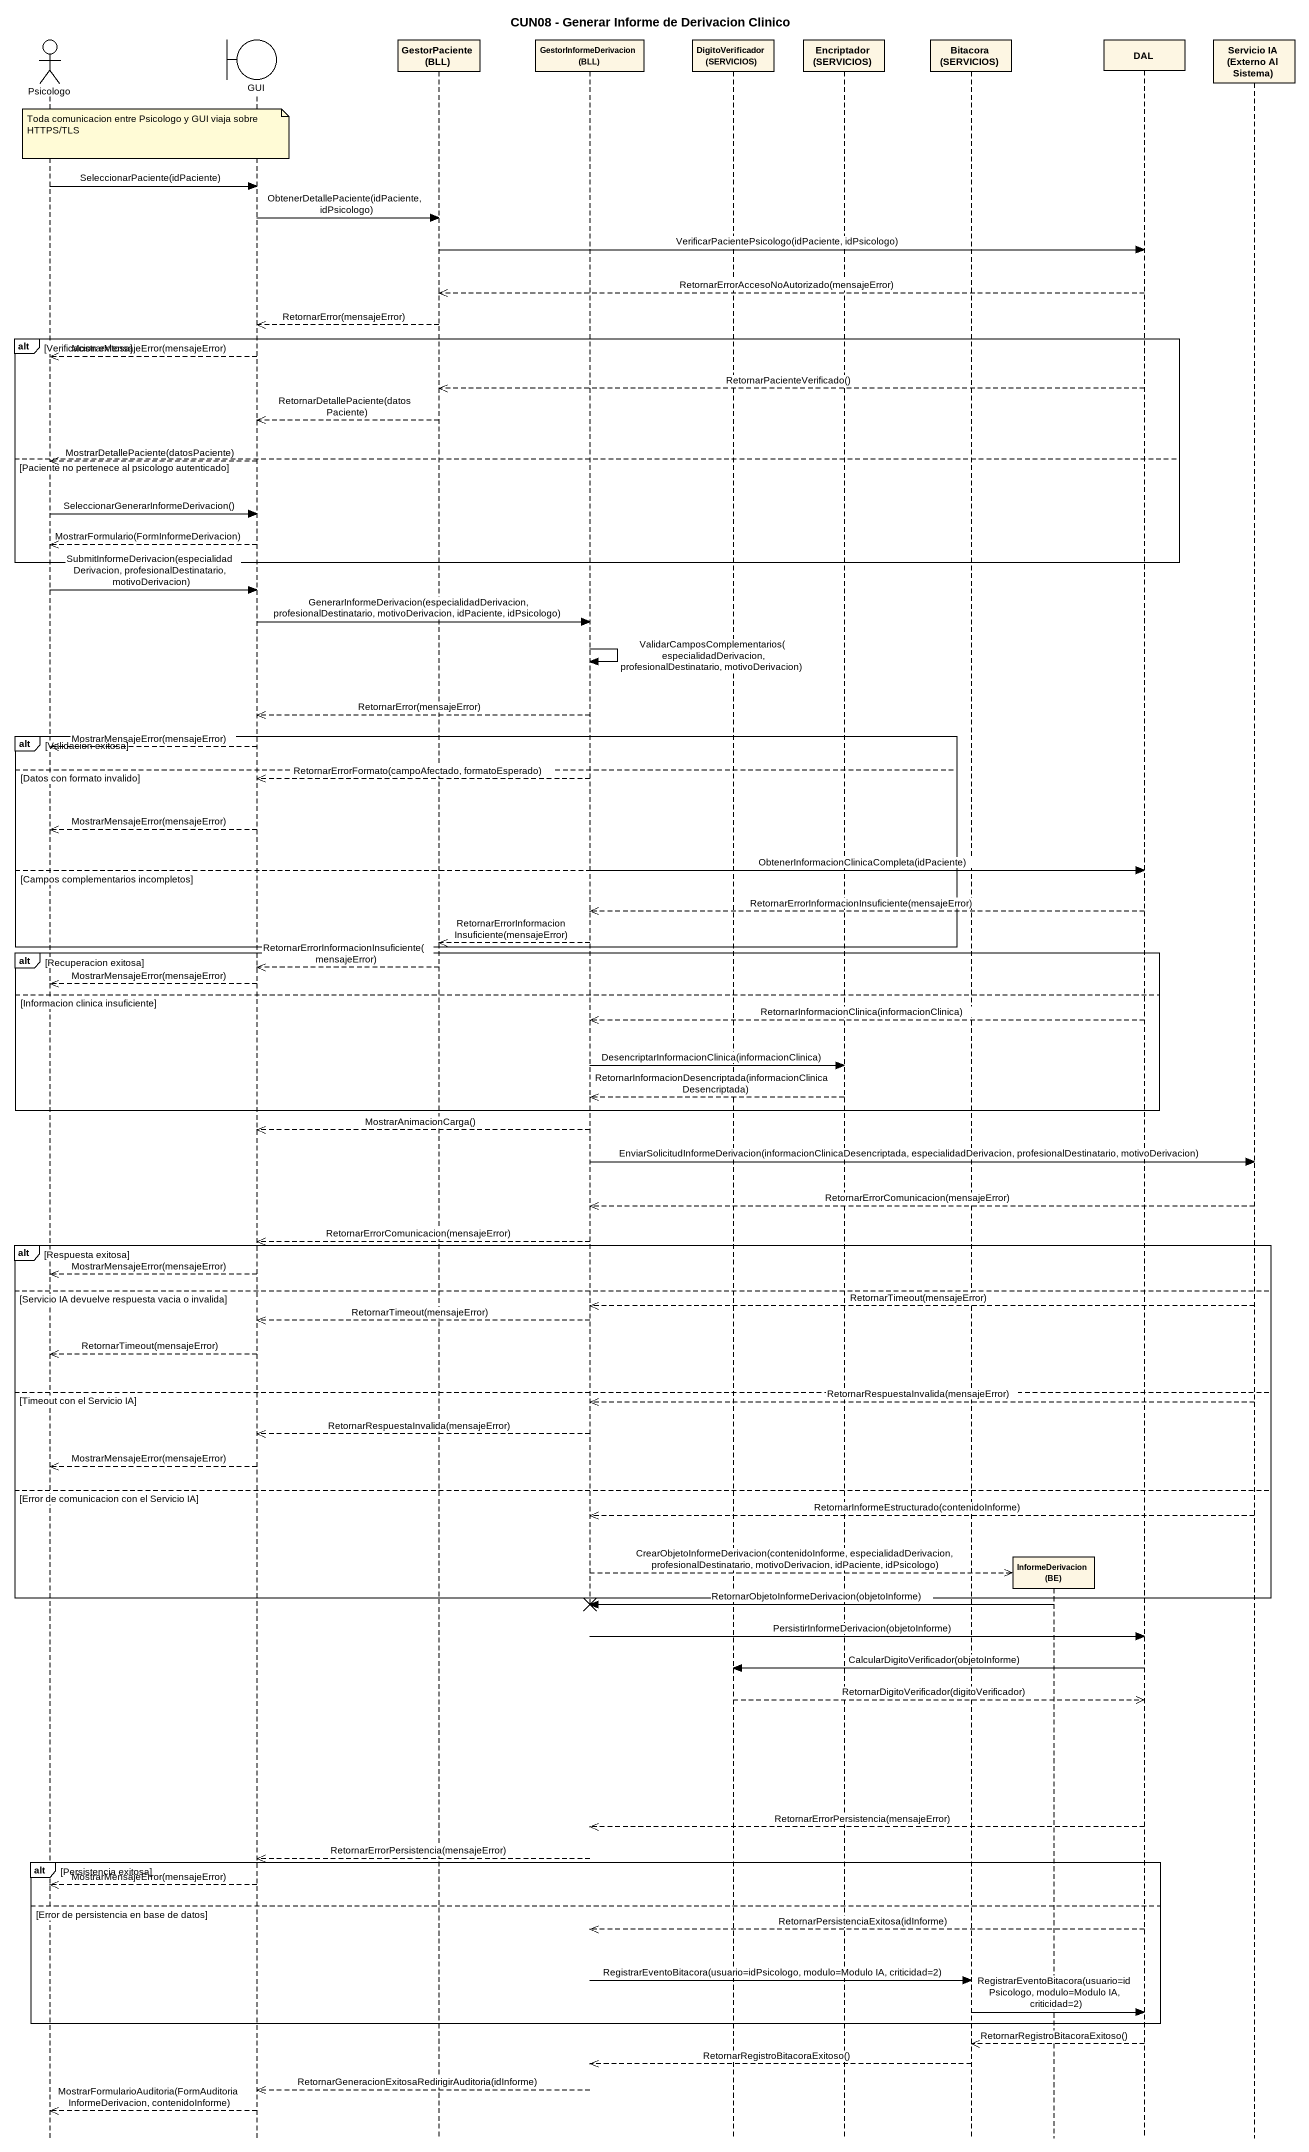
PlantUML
@startuml
title CUN08 - Generar Informe de Derivacion Clinico
hide footbox
actor Psicologo
boundary GUI
participant "GestorPaciente (BLL)" as GestorPaciente_BLL
participant "GestorInformeDerivacion (BLL)" as GestorInformeDerivacion_BLL
participant "DigitoVerificador (SERVICIOS)" as DigitoVerificador_SERVICIOS
participant "Encriptador (SERVICIOS)" as Encriptador_SERVICIOS
participant "Bitacora (SERVICIOS)" as Bitacora_SERVICIOS
participant "InformeDerivacion (BE)" as InformeDerivacion_BE
participant DAL
participant "Servicio IA (Externo Al Sistema)" as Servicio_IA_Externo_Al

note over GUI : Toda comunicacion entre Psicologo y GUI viaja sobre HTTPS/TLS
Psicologo -> GUI : SeleccionarPaciente(idPaciente)
GUI -> GestorPaciente_BLL : ObtenerDetallePaciente(idPaciente, idPsicologo)
GestorPaciente_BLL -> DAL : VerificarPacientePsicologo(idPaciente, idPsicologo)
DAL -->> GestorPaciente_BLL : RetornarErrorAccesoNoAutorizado(mensajeError)
GestorPaciente_BLL -->> GUI : RetornarError(mensajeError)
alt Verificacion exitosa
  GUI -->> Psicologo : MostrarMensajeError(mensajeError)
  DAL -->> GestorPaciente_BLL : RetornarPacienteVerificado()
  GestorPaciente_BLL -->> GUI : RetornarDetallePaciente(datosPaciente)
else Paciente no pertenece al psicologo autenticado
  GUI -->> Psicologo : MostrarDetallePaciente(datosPaciente)
  Psicologo -> GUI : SeleccionarGenerarInformeDerivacion()
  GUI -->> Psicologo : MostrarFormulario(FormInformeDerivacion)
end
Psicologo -> GUI : SubmitInformeDerivacion(especialidadDerivacion, profesionalDestinatario, motivoDerivacion)
GUI -> GestorInformeDerivacion_BLL : GenerarInformeDerivacion(especialidadDerivacion, profesionalDestinatario, motivoDerivacion, idPaciente, idPsicologo)
GestorInformeDerivacion_BLL -> GestorInformeDerivacion_BLL : ValidarCamposComplementarios(especialidadDerivacion, profesionalDestinatario, motivoDerivacion)
GestorInformeDerivacion_BLL -->> GUI : RetornarError(mensajeError)
alt Validacion exitosa
  GUI -->> Psicologo : MostrarMensajeError(mensajeError)
else Datos con formato invalido
  GestorInformeDerivacion_BLL -->> GUI : RetornarErrorFormato(campoAfectado, formatoEsperado)
  GUI -->> Psicologo : MostrarMensajeError(mensajeError)
else Campos complementarios incompletos
  GestorInformeDerivacion_BLL -> DAL : ObtenerInformacionClinicaCompleta(idPaciente)
  DAL -->> GestorInformeDerivacion_BLL : RetornarErrorInformacionInsuficiente(mensajeError)
  GestorInformeDerivacion_BLL -->> GestorPaciente_BLL : RetornarErrorInformacionInsuficiente(mensajeError)
end
alt Recuperacion exitosa
  GestorPaciente_BLL -->> GUI : RetornarErrorInformacionInsuficiente(mensajeError)
  GUI -->> Psicologo : MostrarMensajeError(mensajeError)
else Informacion clinica insuficiente
  DAL -->> GestorInformeDerivacion_BLL : RetornarInformacionClinica(informacionClinica)
  GestorInformeDerivacion_BLL -> Encriptador_SERVICIOS : DesencriptarInformacionClinica(informacionClinica)
  Encriptador_SERVICIOS -->> GestorInformeDerivacion_BLL : RetornarInformacionDesencriptada(informacionClinicaDesencriptada)
end
GestorInformeDerivacion_BLL -->> GUI : MostrarAnimacionCarga()
GestorInformeDerivacion_BLL -> Servicio_IA_Externo_Al : EnviarSolicitudInformeDerivacion(informacionClinicaDesencriptada, especialidadDerivacion, profesionalDestinatario, motivoDerivacion)
Servicio_IA_Externo_Al -->> GestorInformeDerivacion_BLL : RetornarErrorComunicacion(mensajeError)
GestorInformeDerivacion_BLL -->> GUI : RetornarErrorComunicacion(mensajeError)
alt Respuesta exitosa
  GUI -->> Psicologo : MostrarMensajeError(mensajeError)
else Servicio IA devuelve respuesta vacia o invalida
  Servicio_IA_Externo_Al -->> GestorInformeDerivacion_BLL : RetornarTimeout(mensajeError)
  GestorInformeDerivacion_BLL -->> GUI : RetornarTimeout(mensajeError)
  GUI -->> Psicologo : RetornarTimeout(mensajeError)
else Timeout con el Servicio IA
  Servicio_IA_Externo_Al -->> GestorInformeDerivacion_BLL : RetornarRespuestaInvalida(mensajeError)
  GestorInformeDerivacion_BLL -->> GUI : RetornarRespuestaInvalida(mensajeError)
  GUI -->> Psicologo : MostrarMensajeError(mensajeError)
else Error de comunicacion con el Servicio IA
  Servicio_IA_Externo_Al -->> GestorInformeDerivacion_BLL : RetornarInformeEstructurado(contenidoInforme)
  GestorInformeDerivacion_BLL -->> InformeDerivacion_BE ** : CrearObjetoInformeDerivacion(contenidoInforme, especialidadDerivacion, profesionalDestinatario, motivoDerivacion, idPaciente, idPsicologo)
end
InformeDerivacion_BE -> GestorInformeDerivacion_BLL !! : RetornarObjetoInformeDerivacion(objetoInforme)
GestorInformeDerivacion_BLL -> DAL : PersistirInformeDerivacion(objetoInforme)
DAL -> DigitoVerificador_SERVICIOS : CalcularDigitoVerificador(objetoInforme)
DigitoVerificador_SERVICIOS -->> DAL : RetornarDigitoVerificador(digitoVerificador)
DAL -->> GestorInformeDerivacion_BLL : RetornarErrorPersistencia(mensajeError)
GestorInformeDerivacion_BLL -->> GUI : RetornarErrorPersistencia(mensajeError)
alt Persistencia exitosa
  GUI -->> Psicologo : MostrarMensajeError(mensajeError)
else Error de persistencia en base de datos
  DAL -->> GestorInformeDerivacion_BLL : RetornarPersistenciaExitosa(idInforme)
  GestorInformeDerivacion_BLL -> Bitacora_SERVICIOS : RegistrarEventoBitacora(usuario=idPsicologo, modulo=Modulo IA, criticidad=2)
  Bitacora_SERVICIOS -> DAL : RegistrarEventoBitacora(usuario=idPsicologo, modulo=Modulo IA, criticidad=2)
end
DAL -->> Bitacora_SERVICIOS : RetornarRegistroBitacoraExitoso()
Bitacora_SERVICIOS -->> GestorInformeDerivacion_BLL : RetornarRegistroBitacoraExitoso()
GestorInformeDerivacion_BLL -->> GUI : RetornarGeneracionExitosaRedirigirAuditoria(idInforme)
GUI -->> Psicologo : MostrarFormularioAuditoria(FormAuditoriaInformeDerivacion, contenidoInforme)
@enduml
